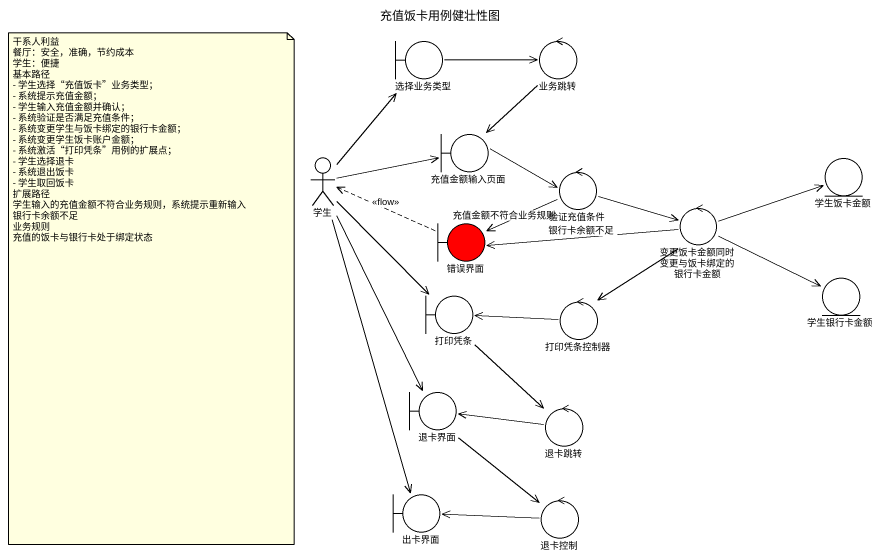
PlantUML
@startuml
title 充值饭卡用例健壮性图
boundary 选择业务类型
control 业务跳转
actor 学生
boundary 充值金额输入页面
entity 学生饭卡金额
control 验证充值条件
control 变更饭卡金额同时变更与饭卡绑定的银行卡金额
boundary 错误界面 #FF0000
entity 学生银行卡金额
boundary 打印凭条
control 打印凭条控制器
boundary 退卡界面
control 退卡跳转
boundary 出卡界面
control 退卡控制
选择业务类型 -right-> 业务跳转
业务跳转 --> 充值金额输入页面
学生 -up-> 选择业务类型
学生 -right-> 充值金额输入页面
学生 --> 打印凭条
学生 --> 退卡界面
学生 --> 出卡界面
充值金额输入页面 -right-> 验证充值条件
验证充值条件 -right-> 变更饭卡金额同时变更与饭卡绑定的银行卡金额
验证充值条件 -left-> 错误界面 : 充值金额不符合业务规则
变更饭卡金额同时变更与饭卡绑定的银行卡金额 -right-> 学生饭卡金额
变更饭卡金额同时变更与饭卡绑定的银行卡金额 -left-> 错误界面 : 银行卡余额不足
变更饭卡金额同时变更与饭卡绑定的银行卡金额 -right-> 学生银行卡金额
变更饭卡金额同时变更与饭卡绑定的银行卡金额 --> 打印凭条控制器
错误界面 .left.> 学生 : <<flow>>
打印凭条 --> 退卡跳转
打印凭条控制器 -left-> 打印凭条
退卡界面 --> 退卡控制
退卡跳转 -left-> 退卡界面
退卡控制 -left-> 出卡界面
note as N1
  干系人利益
  餐厅：安全，准确，节约成本
  学生：便捷
  基本路径
  - 学生选择“充值饭卡”业务类型；
  - 系统提示充值金额；
  - 学生输入充值金额并确认；
  - 系统验证是否满足充值条件；
  - 系统变更学生与饭卡绑定的银行卡金额；
  - 系统变更学生饭卡账户金额；
  - 系统激活“打印凭条”用例的扩展点；
  - 学生选择退卡
  - 系统退出饭卡
  - 学生取回饭卡
  扩展路径
  学生输入的充值金额不符合业务规则，系统提示重新输入
  银行卡余额不足
  业务规则
  充值的饭卡与银行卡处于绑定状态
end note
@enduml
